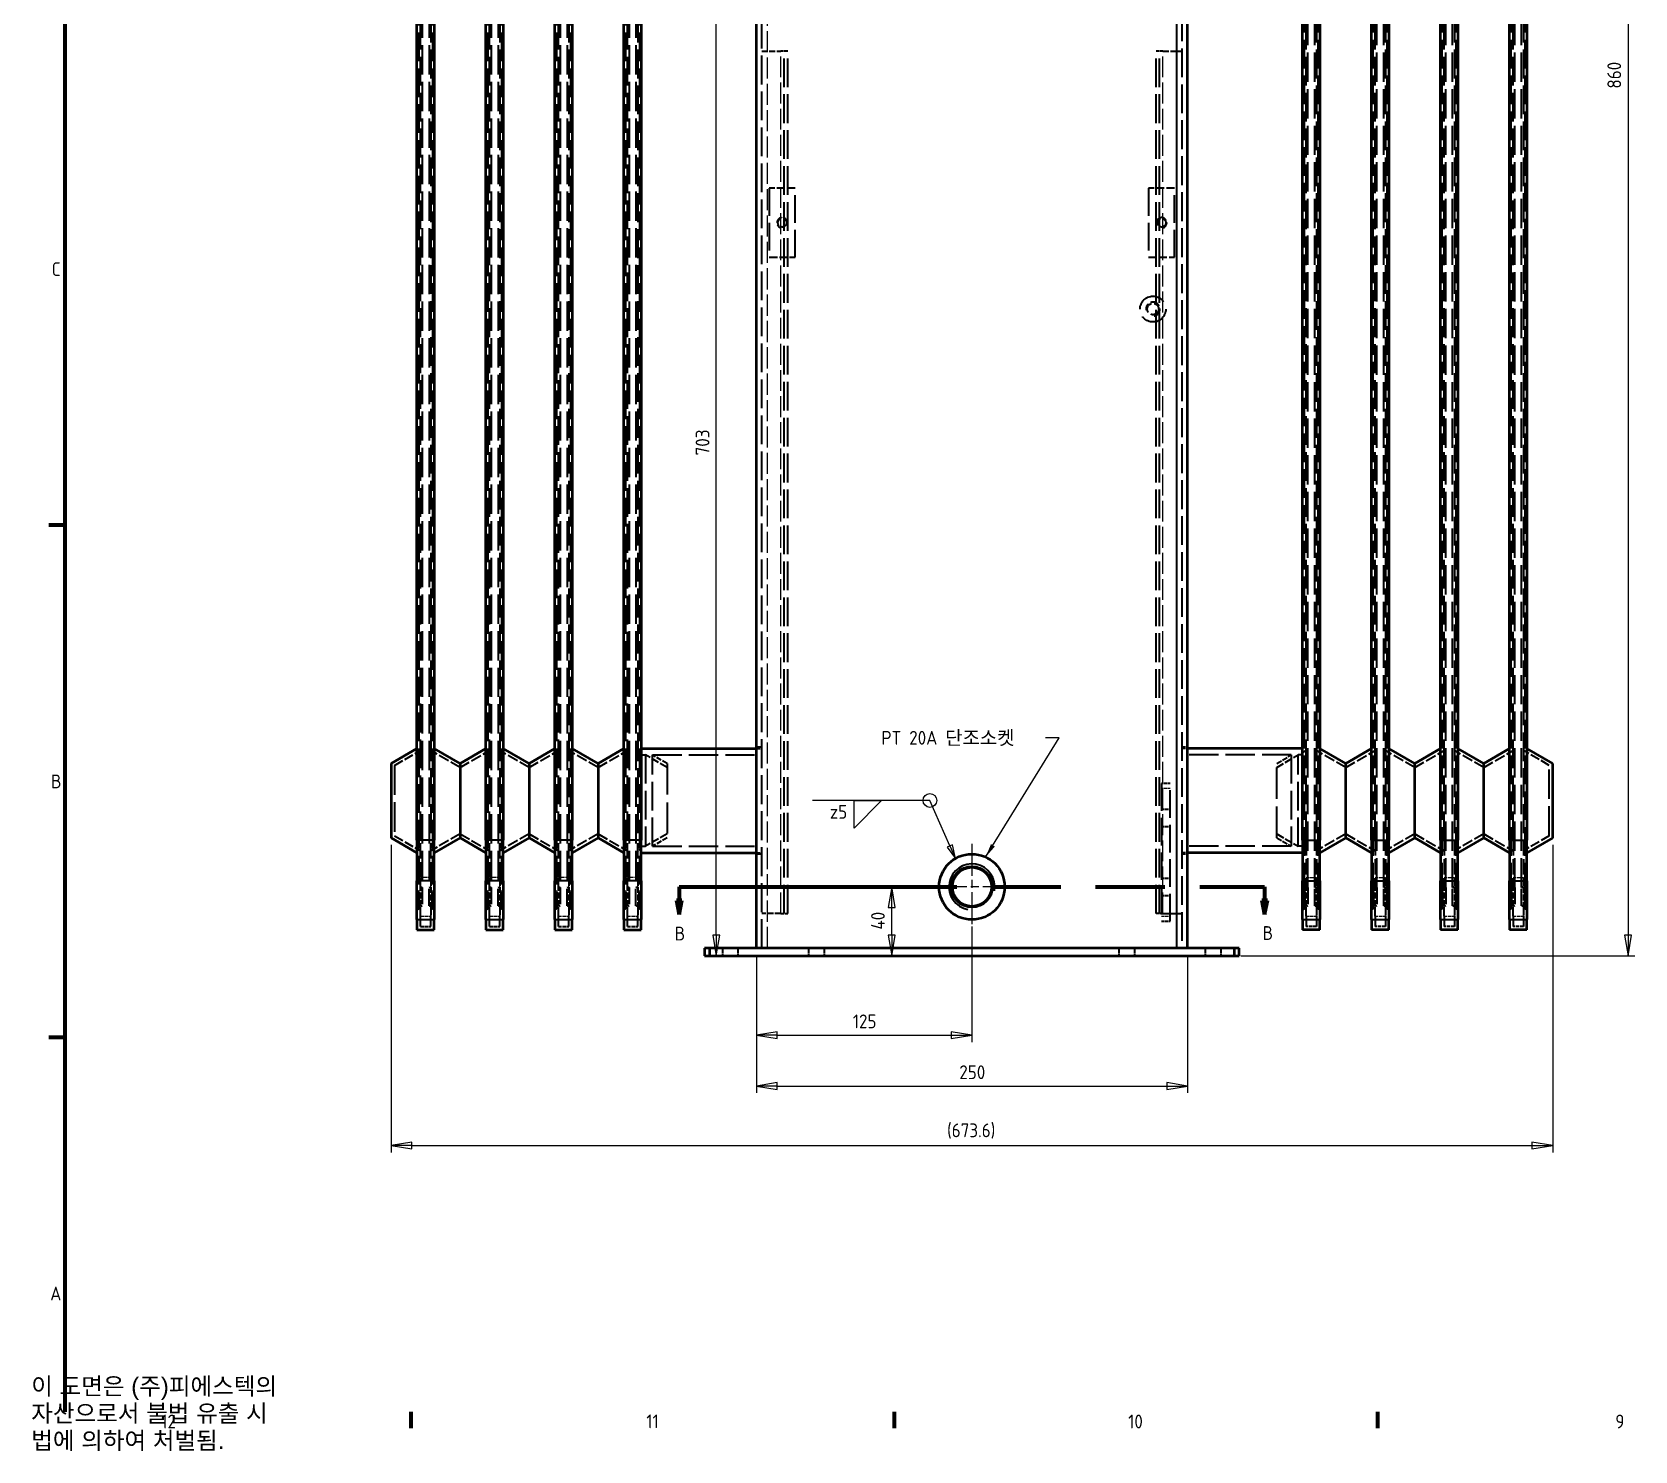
# Model space of a CAD drawing. Header units: millimetres. Extents: x 0 to 3364, y 0 to 2376.
# Drawn here: x 61 to 990, y 57 to 880 of the extents above; entities that cross this region are included whole.
import ezdxf

# ---------------------------------------------------------------- set-up
doc = ezdxf.new("R2010")
doc.units = ezdxf.units.MM
doc.header["$LTSCALE"] = 4
for name, pattern in [('CHAIN', [0.3543, 0.2362, -0.0295, 0.0591, -0.0295]), ('DASHED', [0.2067, 0.1654, -0.0413]), ('DOUBLE_DASH_CHAIN', [1.2403, 0.6614, -0.0827, 0.1654, -0.0827, 0.1654, -0.0827])]:
    doc.linetypes.add(name, pattern=pattern)
doc.layers.get('0').update_dxf_attribs({"lineweight": 25})
for name, color, linetype, lineweight in [('가려진 것(ISO)', 5, 'DASHED', 35), ('가려진 좁은 것(ISO)', 5, 'DASHED', 25), ('가시적인 것(ISO)', 7, 'Continuous', 50), ('가시적인 좁은 것(ISO)', 1, 'Continuous', 35), ('경계(ISO)', 7, 'Continuous', 70), ('기호(ISO)', 7, 'Continuous', 25), ('단면선(ISO)', 7, 'CHAIN', 70), ('중심 표식(ISO)', 1, 'Continuous', 25), ('치수(ISO)', 7, 'Continuous', 25)]:
    doc.layers.add(name, color=color, linetype=linetype, lineweight=lineweight)
doc.styles.add('ISO Proportional', font='arial.ttf')
doc.styles.add('ISO ProportionalPSTEK', font='isocp.shx')
doc.dimstyles.new('PSTEK', dxfattribs={"dimscale": 4, "dimtxt": 2, "dimasz": 3, "dimexe": 1, "dimexo": 1, "dimgap": 1, "dimtad": 1, "dimrnd": 1e-08, "dimdsep": 46, "dimtxsty": 'ISO ProportionalPSTEK', "dimblk": 'Filled-1', "dimcen": 0.09, "dimdle": 10, "dimclrd": 3, "dimclre": 3, "dimclrt": 1, "dimadec": 1, "dimazin": 2, "dimtfac": 1, "dimtmove": 0, "dimatfit": 3, "dimfxl": 0, "dimtolj": 1, "dimlwd": -1, "dimlwe": -1, "dimarcsym": 0})
doc.dimstyles.new('PSTEK$7', dxfattribs={"dimscale": 4, "dimtxt": 2, "dimasz": 2, "dimexe": 1, "dimexo": 1, "dimgap": 1, "dimtad": 1, "dimrnd": 1e-08, "dimdsep": 46, "dimtxsty": 'ISO ProportionalPSTEK', "dimblk": 'Filled-1', "dimcen": 0.09, "dimdle": 10, "dimclrd": 3, "dimclre": 3, "dimclrt": 1, "dimadec": 1, "dimazin": 2, "dimtfac": 1, "dimtmove": 0, "dimatfit": 3, "dimfxl": 0, "dimtolj": 1, "dimlwd": -1, "dimlwe": -1, "dimarcsym": 0})

# ---------------------------------------------------------------- blocks, each defined once
blk = doc.blocks.new('경계 Default Border')
at = {"layer": '경계(ISO)'}
for p, q in [((20, 148.5), (17.6, 148.5)), ((20, 74.25), (17.6, 74.25)), ((70.08, 20), (70.08, 17.6)), ((140.17, 20), (140.17, 17.6)), ((210.25, 20), (210.25, 17.6))]:
    blk.add_line(p, q, dxfattribs=at)
at = {"layer": '경계(ISO)', "flags": 128}
blk.add_lwpolyline([(20, 20), (20, 574)], dxfattribs=at)
at = {"layer": '경계(ISO)', "color": 1, "char_height": 2, "attachment_point": 7, "style": 'ISO ProportionalPSTEK'}
for s, insert in [('C', (18.03, 184.61)), ('B', (17.92, 110.36)), ('A', (17.81, 36.12)), ('12', (33.92, 17.58)), ('11', (104.23, 17.6)), ('10', (174.09, 17.58)), ('9', (244.72, 17.58))]:
    blk.add_mtext(s, dxfattribs=dict(at, insert=insert))
blk = doc.blocks.new('2dTransSection1')
at = {"layer": '단면선(ISO)', "linetype": 'DOUBLE_DASH_CHAIN', "ltscale": 15.211828}
blk.add_line((108.99, 96.08), (193.88, 96.08), dxfattribs=at)
at = {"layer": '단면선(ISO)', "linetype": 'Continuous'}
for p, q in [((108.99, 96.08), (118.41, 96.08)), ((108.99, 96.08), (108.99, 94.08)), ((184.46, 96.08), (193.88, 96.08)), ((193.88, 96.08), (193.88, 94.08)), ((108.59, 94.08), (108.99, 92.08)), ((109.39, 94.08), (108.59, 94.08)), ((108.99, 94.08), (108.99, 92.08)), ((108.99, 92.08), (109.39, 94.08)), ((193.48, 94.08), (193.88, 92.08)), ((194.28, 94.08), (193.48, 94.08)), ((193.88, 94.08), (193.88, 92.08)), ((193.88, 92.08), (194.28, 94.08))]:
    blk.add_line(p, q, dxfattribs=at)
at = {"layer": '단면선(ISO)', "linetype": 'Continuous', "flags": 128}
for points in [[(108.59, 94.08), (108.99, 92.08)], [(193.48, 94.08), (193.88, 92.08)]]:
    blk.add_lwpolyline(points, dxfattribs=at)
at = {"layer": '단면선(ISO)'}
for points in [[(108.59, 94.08), (108.99, 92.08), (109.39, 94.08), (108.59, 94.08)], [(193.48, 94.08), (193.88, 92.08), (194.28, 94.08), (193.48, 94.08)]]:
    blk.add_solid(points, dxfattribs=at)
at = {"layer": '단면선(ISO)', "char_height": 2, "attachment_point": 7, "style": 'ISO ProportionalPSTEK'}
for insert in [(108.34, 88.3), (193.57, 88.38)]:
    blk.add_mtext('B', dxfattribs=dict(at, insert=insert))
blk = doc.blocks.new('Filled-1')
at = {"color": 0}
for p, q in [((0, 0), (-1, 0.167)), ((-1, 0.167), (-1, -0.167)), ((-1, 0), (0, 0)), ((-1, -0.167), (0, 0))]:
    blk.add_line(p, q, dxfattribs=at)
at = {"color": 0, "flags": 128}
blk.add_lwpolyline([(-1, -0.167), (0, 0)], dxfattribs=at)
at = {"color": 0}
blk.add_solid([(-1, -0.167), (0, 0), (-1, 0.167), (-1, -0.167)], dxfattribs=at)
blk = doc.blocks.new('*D19')
at = {"layer": 'Defpoints', "color": 0}
for p in [(457.54, 1047.32), (558.25, 1047.32), (450.75, 344.32)]:
    blk.add_point(p, dxfattribs=at)
at = {"layer": '치수(ISO)', "color": 3}
for p, q in [((554.25, 1047.32), (453.54, 1047.32)), ((457.54, 356.32), (457.54, 1035.32))]:
    blk.add_line(p, q, dxfattribs=at)
at = {"layer": '치수(ISO)', "color": 3, "xscale": 12, "yscale": 12, "zscale": 12}
for p, rotation in [((457.54, 1047.32), 90), ((457.54, 344.32), 270)]:
    blk.add_blockref('Filled-1', p, dxfattribs=dict(at, rotation=rotation))
at = {"layer": '치수(ISO)', "color": 1, "insert": (445.54, 634.45), "char_height": 8, "attachment_point": 1, "rotation": 90, "style": 'ISO ProportionalPSTEK'}
blk.add_mtext('\\A1;703', dxfattribs=at)
blk = doc.blocks.new('*D47')
at = {"layer": 'Defpoints', "color": 0}
for p in [(480.75, 348.82), (730.75, 348.82), (730.75, 268.82)]:
    blk.add_point(p, dxfattribs=at)
at = {"layer": '치수(ISO)', "color": 3}
for p, q in [((480.75, 344.82), (480.75, 264.82)), ((730.75, 344.82), (730.75, 264.82)), ((492.75, 268.82), (718.75, 268.82))]:
    blk.add_line(p, q, dxfattribs=at)
at = {"layer": '치수(ISO)', "color": 3, "xscale": 12, "yscale": 12, "zscale": 12, "rotation": 180}
blk.add_blockref('Filled-1', (480.75, 268.82), dxfattribs=at)
at = {"layer": '치수(ISO)', "color": 3, "xscale": 12, "yscale": 12, "zscale": 12}
blk.add_blockref('Filled-1', (730.75, 268.82), dxfattribs=at)
at = {"layer": '치수(ISO)', "color": 1, "insert": (598.44, 280.82), "char_height": 8, "attachment_point": 1, "style": 'ISO ProportionalPSTEK'}
blk.add_mtext('\\A1;250', dxfattribs=at)
blk = doc.blocks.new('*D69')
at = {"layer": 'Defpoints', "color": 0}
for p in [(605.75, 365.32), (480.75, 348.82), (605.75, 298.32)]:
    blk.add_point(p, dxfattribs=at)
at = {"layer": '치수(ISO)', "color": 3}
for p, q in [((605.75, 361.32), (605.75, 294.32)), ((480.75, 344.82), (480.75, 294.32)), ((492.75, 298.32), (593.75, 298.32))]:
    blk.add_line(p, q, dxfattribs=at)
at = {"layer": '치수(ISO)', "color": 3, "xscale": 12, "yscale": 12, "zscale": 12, "rotation": 180}
blk.add_blockref('Filled-1', (480.75, 298.32), dxfattribs=at)
at = {"layer": '치수(ISO)', "color": 3, "xscale": 12, "yscale": 12, "zscale": 12}
blk.add_blockref('Filled-1', (605.75, 298.32), dxfattribs=at)
at = {"layer": '치수(ISO)', "color": 1, "insert": (536.68, 310.32), "char_height": 8, "attachment_point": 1, "style": 'ISO ProportionalPSTEK'}
blk.add_mtext('\\A1;125', dxfattribs=at)
blk = doc.blocks.new('*D70')
at = {"layer": 'Defpoints', "color": 0}
for p in [(559.27, 384.32), (586.75, 384.32), (559.27, 344.32)]:
    blk.add_point(p, dxfattribs=at)
at = {"layer": '치수(ISO)', "color": 3}
for p, q in [((582.75, 384.32), (555.27, 384.32)), ((559.27, 356.32), (559.27, 372.32))]:
    blk.add_line(p, q, dxfattribs=at)
at = {"layer": '치수(ISO)', "color": 3, "xscale": 12, "yscale": 12, "zscale": 12}
for p, rotation in [((559.27, 384.32), 90), ((559.27, 344.32), 270)]:
    blk.add_blockref('Filled-1', p, dxfattribs=dict(at, rotation=rotation))
at = {"layer": '치수(ISO)', "color": 1, "insert": (547.27, 359.51), "char_height": 8, "attachment_point": 1, "rotation": 90, "style": 'ISO ProportionalPSTEK'}
blk.add_mtext('\\A1;40', dxfattribs=at)
blk = doc.blocks.new('*D82')
at = {"layer": 'Defpoints', "color": 0}
for p in [(757.75, 1204.32), (757.75, 344.32), (986.26, 344.32)]:
    blk.add_point(p, dxfattribs=at)
at = {"layer": '치수(ISO)', "color": 3}
for p, q in [((761.75, 1204.32), (990.26, 1204.32)), ((986.26, 1192.32), (986.26, 356.32)), ((761.75, 344.32), (990.26, 344.32))]:
    blk.add_line(p, q, dxfattribs=at)
at = {"layer": '치수(ISO)', "color": 3, "xscale": 12, "yscale": 12, "zscale": 12}
for p, rotation in [((986.26, 1204.32), 90), ((986.26, 344.32), 270)]:
    blk.add_blockref('Filled-1', p, dxfattribs=dict(at, rotation=rotation))
at = {"layer": '치수(ISO)', "color": 1, "insert": (974.26, 847.11), "char_height": 8, "attachment_point": 1, "rotation": 90, "style": 'ISO ProportionalPSTEK'}
blk.add_mtext('\\A1;860', dxfattribs=at)
blk = doc.blocks.new('용접 기호 식별자6')
at = {"layer": '기호(ISO)', "color": 3}
for p, q in [((145.35, 108.6), (128.35, 108.6)), ((148.24, 102.01), (145.35, 108.6)), ((148.61, 102.17), (147.87, 101.85)), ((147.87, 101.85), (149.04, 100.18)), ((148.24, 102.01), (149.04, 100.18)), ((149.04, 100.18), (148.61, 102.17))]:
    blk.add_line(p, q, dxfattribs=at)
at = {"layer": '기호(ISO)'}
for p, q in [((134.35, 108.6), (138.35, 108.6)), ((138.35, 108.6), (134.35, 104.6)), ((134.35, 104.6), (134.35, 108.6))]:
    blk.add_line(p, q, dxfattribs=at)
at = {"layer": '기호(ISO)', "color": 3, "flags": 128}
blk.add_lwpolyline([(147.87, 101.85), (149.04, 100.18)], dxfattribs=at)
at = {"layer": '기호(ISO)'}
blk.add_circle((145.35, 108.6), 1, dxfattribs=at)
at = {"layer": '기호(ISO)', "color": 3}
blk.add_solid([(147.87, 101.85), (149.04, 100.18), (148.61, 102.17), (147.87, 101.85)], dxfattribs=at)
at = {"layer": '기호(ISO)', "color": 1, "insert": (130.84, 105.95), "char_height": 2, "attachment_point": 7, "style": 'ISO ProportionalPSTEK'}
blk.add_mtext('z5', dxfattribs=at)
blk = doc.blocks.new('*D90')
at = {"layer": 'Defpoints', "color": 0}
for p in [(268.95, 412.73), (942.55, 412.73), (942.55, 234.32)]:
    blk.add_point(p, dxfattribs=at)
at = {"layer": '치수(ISO)', "color": 3}
for p, q in [((268.95, 408.73), (268.95, 230.32)), ((942.55, 408.73), (942.55, 230.32)), ((280.95, 234.32), (930.55, 234.32))]:
    blk.add_line(p, q, dxfattribs=at)
at = {"layer": '치수(ISO)', "color": 3, "xscale": 12, "yscale": 12, "zscale": 12, "rotation": 180}
blk.add_blockref('Filled-1', (268.95, 234.32), dxfattribs=at)
at = {"layer": '치수(ISO)', "color": 3, "xscale": 12, "yscale": 12, "zscale": 12}
blk.add_blockref('Filled-1', (942.55, 234.32), dxfattribs=at)
at = {"layer": '치수(ISO)', "color": 1, "insert": (591.35, 247.12), "char_height": 8, "attachment_point": 1, "style": 'ISO ProportionalPSTEK'}
blk.add_mtext('\\A1;(673.6)', dxfattribs=at)

msp = doc.modelspace()

# ---------------------------------------------------------------- linework, layer by layer
at = {"layer": '가려진 것(ISO)', "ltscale": 25.236881}
for p, q in [((483.9459, 348.816), (483.9459, 1204.316)), ((727.5459, 1204.316), (727.5459, 348.816))]:
    msp.add_line(p, q, dxfattribs=at)
at = {"layer": '가려진 것(ISO)', "ltscale": 25.095615}
for p, q in [((284.9459, 1087.0499), (284.9459, 381.5821)), ((292.9459, 1087.0499), (292.9459, 381.5821)), ((324.9459, 1087.0499), (324.9459, 381.5821)), ((332.9459, 1087.0499), (332.9459, 381.5821)), ((364.9459, 1087.0499), (364.9459, 381.5821)), ((372.9459, 1087.0499), (372.9459, 381.5821)), ((404.9459, 1087.0499), (404.9459, 381.5821)), ((412.9459, 1087.0499), (412.9459, 381.5821)), ((798.5459, 381.5821), (798.5459, 1087.0499)), ((806.5459, 381.5821), (806.5459, 1087.0499)), ((838.5459, 381.5821), (838.5459, 1087.0499)), ((846.5459, 381.5821), (846.5459, 1087.0499)), ((878.5459, 381.5821), (878.5459, 1087.0499)), ((886.5459, 381.5821), (886.5459, 1087.0499)), ((918.5459, 381.5821), (918.5459, 1087.0499)), ((926.5459, 381.5821), (926.5459, 1087.0499))]:
    msp.add_line(p, q, dxfattribs=at)
at = {"layer": '가려진 것(ISO)', "ltscale": 25.680655}
for p, q in [((286.9459, 1084.6566), (286.9459, 383.9754)), ((290.9459, 1084.6566), (290.9459, 383.9754)), ((326.9459, 1084.6566), (326.9459, 383.9754)), ((330.9459, 1084.6566), (330.9459, 383.9754)), ((366.9459, 1084.6566), (366.9459, 383.9754)), ((370.9459, 1084.6566), (370.9459, 383.9754)), ((406.9459, 1084.6566), (406.9459, 383.9754)), ((410.9459, 1084.6566), (410.9459, 383.9754)), ((800.5459, 383.9754), (800.5459, 1084.6566)), ((804.5459, 383.9754), (804.5459, 1084.6566)), ((840.5459, 383.9754), (840.5459, 1084.6566)), ((844.5459, 383.9754), (844.5459, 1084.6566)), ((880.5459, 383.9754), (880.5459, 1084.6566)), ((884.5459, 383.9754), (884.5459, 1084.6566)), ((920.5459, 383.9754), (920.5459, 1084.6566)), ((924.5459, 383.9754), (924.5459, 1084.6566))]:
    msp.add_line(p, q, dxfattribs=at)
at = {"layer": '가려진 것(ISO)', "ltscale": 25.201393}
for p, q in [((285.9459, 411.35), (285.9459, 1057.2819)), ((291.9459, 1057.2819), (291.9459, 411.35)), ((325.9459, 411.35), (325.9459, 1057.2819)), ((331.9459, 1057.2819), (331.9459, 411.35)), ((365.9459, 411.35), (365.9459, 1057.2819)), ((371.9459, 1057.2819), (371.9459, 411.35)), ((405.9459, 411.35), (405.9459, 1057.2819)), ((411.9459, 1057.2819), (411.9459, 411.35)), ((799.5459, 411.35), (799.5459, 1057.2819)), ((805.5459, 1057.2819), (805.5459, 411.35)), ((839.5459, 411.35), (839.5459, 1057.2819)), ((845.5459, 1057.2819), (845.5459, 411.35)), ((879.5459, 411.35), (879.5459, 1057.2819)), ((885.5459, 1057.2819), (885.5459, 411.35)), ((919.5459, 411.35), (919.5459, 1057.2819)), ((925.5459, 1057.2819), (925.5459, 411.35))]:
    msp.add_line(p, q, dxfattribs=at)
at = {"layer": '가려진 것(ISO)', "ltscale": 5.237816}
for p, q in [((483.9459, 868.816), (494.9459, 868.816)), ((716.5459, 868.816), (727.5459, 868.816)), ((494.9459, 368.816), (483.9459, 368.816)), ((716.5459, 368.816), (727.5459, 368.816))]:
    msp.add_line(p, q, dxfattribs=at)
at = {"layer": '가려진 것(ISO)', "ltscale": 2.991791}
for p, q in [((498.9459, 868.816), (494.9459, 868.816)), ((716.5459, 868.816), (712.5459, 868.816)), ((494.9459, 368.816), (498.9459, 368.816)), ((716.5459, 368.816), (712.5459, 368.816))]:
    msp.add_line(p, q, dxfattribs=at)
at = {"layer": '가려진 것(ISO)', "ltscale": 25.197548}
for p, q in [((496.9459, 368.816), (496.9459, 868.816)), ((498.9459, 368.816), (498.9459, 868.816)), ((712.5459, 368.816), (712.5459, 868.816)), ((714.5459, 368.816), (714.5459, 868.816))]:
    msp.add_line(p, q, dxfattribs=at)
at = {"layer": '가려진 것(ISO)', "ltscale": 24.189648}
for p, q in [((488.2459, 789.316), (488.2459, 749.316)), ((503.2459, 749.316), (503.2459, 789.316)), ((708.2459, 789.316), (708.2459, 749.316)), ((723.2459, 749.316), (723.2459, 789.316)), ((715.7459, 444.316), (715.7459, 364.316)), ((720.7459, 364.316), (720.7459, 444.316))]:
    msp.add_line(p, q, dxfattribs=at)
at = {"layer": '가려진 것(ISO)', "ltscale": 7.142512}
for p, q in [((503.2459, 789.316), (488.2459, 789.316)), ((723.2459, 789.316), (708.2459, 789.316)), ((488.2459, 749.316), (503.2459, 749.316)), ((708.2459, 749.316), (723.2459, 749.316))]:
    msp.add_line(p, q, dxfattribs=at)
at = {"layer": '가려진 것(ISO)', "ltscale": 1.523657}
for p, q in [((483.9459, 465.316), (480.7459, 465.316)), ((730.7459, 465.316), (727.5459, 465.316)), ((480.7459, 464.566), (483.9459, 464.566)), ((730.7459, 464.566), (727.5459, 464.566)), ((480.7459, 404.066), (483.9459, 404.066)), ((483.9459, 403.316), (480.7459, 403.316)), ((730.7459, 404.066), (727.5459, 404.066)), ((730.7459, 403.316), (727.5459, 403.316))]:
    msp.add_line(p, q, dxfattribs=at)
at = {"layer": '가려진 것(ISO)', "ltscale": 8.247478}
for p, q in [((270.9459, 454.751), (285.9459, 463.4113)), ((940.5459, 454.751), (925.5459, 463.4113)), ((270.9459, 413.8809), (285.9459, 405.2207)), ((940.5459, 413.8809), (925.5459, 405.2207))]:
    msp.add_line(p, q, dxfattribs=at)
at = {"layer": '가려진 것(ISO)', "ltscale": 9.347156}
for p, q in [((308.9459, 453.5963), (291.9459, 463.4113)), ((308.9459, 453.5963), (325.9459, 463.4113)), ((348.9459, 453.5963), (331.9459, 463.4113)), ((348.9459, 453.5963), (365.9459, 463.4113)), ((388.9459, 453.5963), (371.9459, 463.4113)), ((388.9459, 453.5963), (405.9459, 463.4113)), ((822.5459, 453.5963), (805.5459, 463.4113)), ((822.5459, 453.5963), (839.5459, 463.4113)), ((862.5459, 453.5963), (845.5459, 463.4113)), ((862.5459, 453.5963), (879.5459, 463.4113)), ((902.5459, 453.5963), (885.5459, 463.4113)), ((902.5459, 453.5963), (919.5459, 463.4113)), ((308.9459, 415.0356), (291.9459, 405.2207)), ((308.9459, 415.0356), (325.9459, 405.2207)), ((348.9459, 415.0356), (331.9459, 405.2207)), ((348.9459, 415.0356), (365.9459, 405.2207)), ((388.9459, 415.0356), (371.9459, 405.2207)), ((388.9459, 415.0356), (405.9459, 405.2207)), ((822.5459, 415.0356), (805.5459, 405.2207)), ((822.5459, 415.0356), (839.5459, 405.2207)), ((862.5459, 415.0356), (845.5459, 405.2207)), ((862.5459, 415.0356), (879.5459, 405.2207)), ((902.5459, 415.0356), (885.5459, 405.2207)), ((902.5459, 415.0356), (919.5459, 405.2207))]:
    msp.add_line(p, q, dxfattribs=at)
at = {"layer": '가려진 것(ISO)', "ltscale": 1.099577}
for p, q in [((413.9459, 462.2566), (411.9459, 463.4113)), ((797.5459, 462.2566), (799.5459, 463.4113)), ((413.9459, 406.3754), (411.9459, 405.2207)), ((797.5459, 406.3754), (799.5459, 405.2207))]:
    msp.add_line(p, q, dxfattribs=at)
at = {"layer": '가려진 것(ISO)', "ltscale": 1.229283}
for p, q in [((413.9459, 460.766), (416.5277, 460.766)), ((797.5459, 460.766), (794.9641, 460.766)), ((413.9459, 407.866), (416.5277, 407.866)), ((797.5459, 407.866), (794.9641, 407.866))]:
    msp.add_line(p, q, dxfattribs=at)
at = {"layer": '가려진 것(ISO)', "ltscale": 25.125523}
for p, q in [((416.5277, 460.766), (416.5277, 407.866)), ((420.5277, 407.866), (420.5277, 460.766)), ((790.9641, 460.766), (790.9641, 407.866)), ((794.9641, 407.866), (794.9641, 460.766))]:
    msp.add_line(p, q, dxfattribs=at)
at = {"layer": '가려진 것(ISO)', "ltscale": 6.827909}
for p, q in [((428.9459, 453.5963), (416.5277, 460.766)), ((782.5459, 453.5963), (794.9641, 460.766)), ((428.9459, 415.0356), (416.5277, 407.866)), ((782.5459, 415.0356), (794.9641, 407.866))]:
    msp.add_line(p, q, dxfattribs=at)
at = {"layer": '가려진 것(ISO)', "ltscale": 25.567734}
for p, q in [((420.5277, 460.766), (483.9459, 460.766)), ((790.9641, 460.766), (727.5459, 460.766)), ((420.5277, 407.866), (483.9459, 407.866)), ((790.9641, 407.866), (727.5459, 407.866))]:
    msp.add_line(p, q, dxfattribs=at)
at = {"layer": '가려진 것(ISO)', "ltscale": 4.628555}
for p, q in [((428.9459, 455.9057), (420.5277, 460.766)), ((782.5459, 455.9057), (790.9641, 460.766)), ((428.9459, 412.7262), (420.5277, 407.866)), ((782.5459, 412.7262), (790.9641, 407.866))]:
    msp.add_line(p, q, dxfattribs=at)
at = {"layer": '가려진 것(ISO)', "ltscale": 27.344858}
for p, q in [((428.9459, 455.9057), (428.9459, 412.7262)), ((782.5459, 412.7262), (782.5459, 455.9057))]:
    msp.add_line(p, q, dxfattribs=at)
at = {"layer": '가려진 것(ISO)', "ltscale": 25.882353}
for p, q in [((270.9459, 454.751), (270.9459, 413.8809)), ((940.5459, 413.8809), (940.5459, 454.751))]:
    msp.add_line(p, q, dxfattribs=at)
at = {"layer": '가려진 것(ISO)', "ltscale": 2.380771}
for p, q in [((720.7459, 444.316), (715.7459, 444.316)), ((715.7459, 429.316), (720.7459, 429.316)), ((715.7459, 419.316), (720.7459, 419.316)), ((715.7459, 389.316), (720.7459, 389.316)), ((715.7459, 379.316), (720.7459, 379.316)), ((715.7459, 364.316), (720.7459, 364.316))]:
    msp.add_line(p, q, dxfattribs=at)
at = {"layer": '가려진 것(ISO)', "ltscale": 13.380299}
for p, q in [((285.9459, 389.7371), (285.9459, 411.35)), ((291.9459, 389.7371), (291.9459, 411.35)), ((325.9459, 389.7371), (325.9459, 411.35)), ((331.9459, 389.7371), (331.9459, 411.35)), ((365.9459, 389.7371), (365.9459, 411.35)), ((371.9459, 389.7371), (371.9459, 411.35)), ((405.9459, 389.7371), (405.9459, 411.35)), ((411.9459, 389.7371), (411.9459, 411.35)), ((799.5459, 411.35), (799.5459, 389.7371)), ((805.5459, 411.35), (805.5459, 389.7371)), ((839.5459, 411.35), (839.5459, 389.7371)), ((845.5459, 411.35), (845.5459, 389.7371)), ((879.5459, 411.35), (879.5459, 389.7371)), ((885.5459, 411.35), (885.5459, 389.7371)), ((919.5459, 411.35), (919.5459, 389.7371)), ((925.5459, 411.35), (925.5459, 389.7371))]:
    msp.add_line(p, q, dxfattribs=at)
at = {"layer": '가려진 것(ISO)', "ltscale": 7.417737}
for p, q in [((285.9459, 384.4091), (285.9459, 389.7371)), ((291.9459, 389.7371), (291.9459, 384.4091)), ((325.9459, 384.4091), (325.9459, 389.7371)), ((331.9459, 389.7371), (331.9459, 384.4091)), ((365.9459, 384.4091), (365.9459, 389.7371)), ((371.9459, 389.7371), (371.9459, 384.4091)), ((405.9459, 384.4091), (405.9459, 389.7371)), ((411.9459, 389.7371), (411.9459, 384.4091)), ((799.5459, 384.4091), (799.5459, 389.7371)), ((805.5459, 389.7371), (805.5459, 384.4091)), ((839.5459, 384.4091), (839.5459, 389.7371)), ((845.5459, 389.7371), (845.5459, 384.4091)), ((879.5459, 384.4091), (879.5459, 389.7371)), ((885.5459, 389.7371), (885.5459, 384.4091)), ((919.5459, 384.4091), (919.5459, 389.7371)), ((925.5459, 389.7371), (925.5459, 384.4091))]:
    msp.add_line(p, q, dxfattribs=at)
at = {"layer": '가려진 것(ISO)', "ltscale": 0.768951}
for p, q in [((285.9459, 384.4091), (286.9459, 383.9754)), ((290.9459, 383.9754), (291.9459, 384.4091)), ((325.9459, 384.4091), (326.9459, 383.9754)), ((330.9459, 383.9754), (331.9459, 384.4091)), ((365.9459, 384.4091), (366.9459, 383.9754)), ((370.9459, 383.9754), (371.9459, 384.4091)), ((405.9459, 384.4091), (406.9459, 383.9754)), ((410.9459, 383.9754), (411.9459, 384.4091)), ((799.5459, 384.4091), (800.5459, 383.9754)), ((804.5459, 383.9754), (805.5459, 384.4091)), ((839.5459, 384.4091), (840.5459, 383.9754)), ((844.5459, 383.9754), (845.5459, 384.4091)), ((879.5459, 384.4091), (880.5459, 383.9754)), ((884.5459, 383.9754), (885.5459, 384.4091)), ((919.5459, 384.4091), (920.5459, 383.9754)), ((924.5459, 383.9754), (925.5459, 384.4091)), ((286.9459, 373.3939), (285.9459, 372.9601)), ((291.9459, 372.9601), (290.9459, 373.3939)), ((326.9459, 373.3939), (325.9459, 372.9601)), ((331.9459, 372.9601), (330.9459, 373.3939)), ((366.9459, 373.3939), (365.9459, 372.9601)), ((371.9459, 372.9601), (370.9459, 373.3939)), ((406.9459, 373.3939), (405.9459, 372.9601)), ((411.9459, 372.9601), (410.9459, 373.3939)), ((800.5459, 373.3939), (799.5459, 372.9601)), ((805.5459, 372.9601), (804.5459, 373.3939)), ((840.5459, 373.3939), (839.5459, 372.9601)), ((845.5459, 372.9601), (844.5459, 373.3939)), ((880.5459, 373.3939), (879.5459, 372.9601)), ((885.5459, 372.9601), (884.5459, 373.3939)), ((920.5459, 373.3939), (919.5459, 372.9601)), ((925.5459, 372.9601), (924.5459, 373.3939))]:
    msp.add_line(p, q, dxfattribs=at)
at = {"layer": '가려진 것(ISO)', "ltscale": 5.45162}
for p, q in [((285.9459, 372.9601), (285.9459, 384.4091)), ((291.9459, 384.4091), (291.9459, 372.9601)), ((325.9459, 372.9601), (325.9459, 384.4091)), ((331.9459, 384.4091), (331.9459, 372.9601)), ((365.9459, 372.9601), (365.9459, 384.4091)), ((371.9459, 384.4091), (371.9459, 372.9601)), ((405.9459, 372.9601), (405.9459, 384.4091)), ((411.9459, 384.4091), (411.9459, 372.9601)), ((799.5459, 372.9601), (799.5459, 384.4091)), ((805.5459, 384.4091), (805.5459, 372.9601)), ((839.5459, 372.9601), (839.5459, 384.4091)), ((845.5459, 384.4091), (845.5459, 372.9601)), ((879.5459, 372.9601), (879.5459, 384.4091)), ((885.5459, 384.4091), (885.5459, 372.9601)), ((919.5459, 372.9601), (919.5459, 384.4091)), ((925.5459, 384.4091), (925.5459, 372.9601))]:
    msp.add_line(p, q, dxfattribs=at)
at = {"layer": '가려진 것(ISO)', "ltscale": 14.731858}
for p, q in [((286.9459, 383.9754), (286.9459, 373.3939)), ((290.9459, 373.3939), (290.9459, 383.9754)), ((326.9459, 383.9754), (326.9459, 373.3939)), ((330.9459, 373.3939), (330.9459, 383.9754)), ((366.9459, 383.9754), (366.9459, 373.3939)), ((370.9459, 373.3939), (370.9459, 383.9754)), ((406.9459, 383.9754), (406.9459, 373.3939)), ((410.9459, 373.3939), (410.9459, 383.9754)), ((800.5459, 383.9754), (800.5459, 373.3939)), ((804.5459, 373.3939), (804.5459, 383.9754)), ((840.5459, 383.9754), (840.5459, 373.3939)), ((844.5459, 373.3939), (844.5459, 383.9754)), ((880.5459, 383.9754), (880.5459, 373.3939)), ((884.5459, 373.3939), (884.5459, 383.9754)), ((920.5459, 383.9754), (920.5459, 373.3939)), ((924.5459, 373.3939), (924.5459, 383.9754))]:
    msp.add_line(p, q, dxfattribs=at)
at = {"layer": '가려진 것(ISO)', "ltscale": 7.98303}
for p, q in [((285.9459, 367.2261), (285.9459, 372.9601)), ((291.9459, 372.9601), (291.9459, 367.2261)), ((325.9459, 367.2261), (325.9459, 372.9601)), ((331.9459, 372.9601), (331.9459, 367.2261)), ((365.9459, 367.2261), (365.9459, 372.9601)), ((371.9459, 372.9601), (371.9459, 367.2261)), ((405.9459, 367.2261), (405.9459, 372.9601)), ((411.9459, 372.9601), (411.9459, 367.2261)), ((799.5459, 367.2261), (799.5459, 372.9601)), ((805.5459, 372.9601), (805.5459, 367.2261)), ((839.5459, 367.2261), (839.5459, 372.9601)), ((845.5459, 372.9601), (845.5459, 367.2261)), ((879.5459, 367.2261), (879.5459, 372.9601)), ((885.5459, 372.9601), (885.5459, 367.2261)), ((919.5459, 367.2261), (919.5459, 372.9601)), ((925.5459, 372.9601), (925.5459, 367.2261))]:
    msp.add_line(p, q, dxfattribs=at)
at = {"layer": '가려진 것(ISO)', "ltscale": 20.68726}
for p, q in [((285.9459, 361.316), (285.9459, 367.2261)), ((291.9459, 361.316), (291.9459, 367.2261)), ((325.9459, 361.316), (325.9459, 367.2261)), ((331.9459, 361.316), (331.9459, 367.2261)), ((365.9459, 361.316), (365.9459, 367.2261)), ((371.9459, 361.316), (371.9459, 367.2261)), ((405.9459, 361.316), (405.9459, 367.2261)), ((411.9459, 361.316), (411.9459, 367.2261)), ((799.5459, 367.2261), (799.5459, 361.316)), ((805.5459, 367.2261), (805.5459, 361.316)), ((839.5459, 367.2261), (839.5459, 361.316)), ((845.5459, 367.2261), (845.5459, 361.316)), ((879.5459, 367.2261), (879.5459, 361.316)), ((885.5459, 367.2261), (885.5459, 361.316)), ((919.5459, 367.2261), (919.5459, 361.316)), ((925.5459, 367.2261), (925.5459, 361.316))]:
    msp.add_line(p, q, dxfattribs=at)
at = {"layer": '가려진 것(ISO)', "ltscale": 2.856945}
for p, q in [((285.9459, 361.316), (291.9459, 361.316)), ((325.9459, 361.316), (331.9459, 361.316)), ((365.9459, 361.316), (371.9459, 361.316)), ((405.9459, 361.316), (411.9459, 361.316)), ((805.5459, 361.316), (799.5459, 361.316)), ((845.5459, 361.316), (839.5459, 361.316)), ((885.5459, 361.316), (879.5459, 361.316)), ((925.5459, 361.316), (919.5459, 361.316))]:
    msp.add_line(p, q, dxfattribs=at)
at = {"layer": '가려진 것(ISO)', "ltscale": 2.142684}
for p, q in [((461.2459, 344.316), (461.2459, 348.816)), ((470.2459, 344.316), (470.2459, 348.816)), ((511.2459, 344.316), (511.2459, 348.816)), ((520.2459, 344.316), (520.2459, 348.816)), ((691.2459, 344.316), (691.2459, 348.816)), ((700.2459, 344.316), (700.2459, 348.816)), ((741.2459, 344.316), (741.2459, 348.816)), ((750.2459, 344.316), (750.2459, 348.816))]:
    msp.add_line(p, q, dxfattribs=at)
at = {"layer": '가려진 것(ISO)', "ltscale": 7.355463}
for centre in [(495.7459, 769.316), (715.7459, 769.316)]:
    msp.add_circle(centre, 2.4585, dxfattribs=at)
at = {"layer": '가려진 것(ISO)', "ltscale": 28.497757}
msp.add_circle((710.7459, 719.316), 7.5, dxfattribs=at)
at = {"layer": '가려진 것(ISO)', "ltscale": 9.943448}
msp.add_circle((710.7459, 719.316), 3.3235, dxfattribs=at)
at = {"layer": '가려진 것(ISO)', "ltscale": 6.731654}
for centre, start, end in [((495.7459, 769.316), 350, 260), ((715.7459, 769.316), 280, 190)]:
    msp.add_arc(centre, 3, start, end, dxfattribs=at)
at = {"layer": '가려진 것(ISO)', "ltscale": 8.975572}
msp.add_arc((710.7459, 719.316), 4, 280, 190, dxfattribs=at)
at = {"layer": '가려진 좁은 것(ISO)', "ltscale": 18.477003}
msp.add_line((487.1459, 348.816), (487.1459, 1204.316), dxfattribs=at)
at = {"layer": '가려진 좁은 것(ISO)', "ltscale": 18.325491}
for p, q in [((494.9459, 368.816), (494.9459, 868.816)), ((716.5459, 368.816), (716.5459, 868.816))]:
    msp.add_line(p, q, dxfattribs=at)
at = {"layer": '가려진 좁은 것(ISO)', "ltscale": 2.380771}
for p, q in [((720.7459, 441.316), (715.7459, 441.316)), ((715.7459, 367.316), (720.7459, 367.316))]:
    msp.add_line(p, q, dxfattribs=at)
at = {"layer": '가려진 좁은 것(ISO)', "ltscale": 2.856945}
for p, q in [((291.9459, 389.7371), (285.9459, 389.7371)), ((331.9459, 389.7371), (325.9459, 389.7371)), ((371.9459, 389.7371), (365.9459, 389.7371)), ((411.9459, 389.7371), (405.9459, 389.7371)), ((799.5459, 389.7371), (805.5459, 389.7371)), ((839.5459, 389.7371), (845.5459, 389.7371)), ((879.5459, 389.7371), (885.5459, 389.7371)), ((919.5459, 389.7371), (925.5459, 389.7371)), ((285.9459, 367.2261), (291.9459, 367.2261)), ((325.9459, 367.2261), (331.9459, 367.2261)), ((365.9459, 367.2261), (371.9459, 367.2261)), ((405.9459, 367.2261), (411.9459, 367.2261)), ((799.5459, 367.2261), (805.5459, 367.2261)), ((839.5459, 367.2261), (845.5459, 367.2261)), ((879.5459, 367.2261), (885.5459, 367.2261)), ((919.5459, 367.2261), (925.5459, 367.2261))]:
    msp.add_line(p, q, dxfattribs=at)
at = {"layer": '가시적인 것(ISO)'}
for p, q in [((480.7459, 348.816), (480.7459, 1198.316)), ((730.7459, 348.816), (730.7459, 1198.316)), ((283.9459, 411.35), (283.9459, 1057.2819)), ((293.9459, 1057.2819), (293.9459, 411.35)), ((323.9459, 411.35), (323.9459, 1057.2819)), ((333.9459, 1057.2819), (333.9459, 411.35)), ((363.9459, 411.35), (363.9459, 1057.2819)), ((373.9459, 1057.2819), (373.9459, 411.35)), ((403.9459, 411.35), (403.9459, 1057.2819)), ((413.9459, 1057.2819), (413.9459, 411.35)), ((797.5459, 411.35), (797.5459, 1057.2819)), ((807.5459, 1057.2819), (807.5459, 411.35)), ((837.5459, 411.35), (837.5459, 1057.2819)), ((847.5459, 1057.2819), (847.5459, 411.35)), ((877.5459, 411.35), (877.5459, 1057.2819)), ((887.5459, 1057.2819), (887.5459, 411.35)), ((917.5459, 411.35), (917.5459, 1057.2819)), ((927.5459, 1057.2819), (927.5459, 411.35)), ((268.9459, 455.9057), (283.9459, 464.566)), ((268.9459, 455.9057), (268.9459, 412.7262)), ((308.9459, 455.9057), (293.9459, 464.566)), ((308.9459, 455.9057), (323.9459, 464.566)), ((308.9459, 455.9057), (308.9459, 412.7262)), ((348.9459, 455.9057), (333.9459, 464.566)), ((348.9459, 455.9057), (363.9459, 464.566)), ((348.9459, 455.9057), (348.9459, 412.7262)), ((388.9459, 455.9057), (373.9459, 464.566)), ((388.9459, 455.9057), (403.9459, 464.566)), ((388.9459, 455.9057), (388.9459, 412.7262)), ((413.9459, 464.566), (480.7459, 464.566)), ((797.5459, 464.566), (730.7459, 464.566)), ((822.5459, 455.9057), (807.5459, 464.566)), ((822.5459, 455.9057), (837.5459, 464.566)), ((822.5459, 412.7262), (822.5459, 455.9057)), ((862.5459, 455.9057), (847.5459, 464.566)), ((862.5459, 455.9057), (877.5459, 464.566)), ((862.5459, 412.7262), (862.5459, 455.9057)), ((902.5459, 455.9057), (887.5459, 464.566)), ((902.5459, 455.9057), (917.5459, 464.566)), ((902.5459, 412.7262), (902.5459, 455.9057)), ((942.5459, 455.9057), (927.5459, 464.566)), ((942.5459, 412.7262), (942.5459, 455.9057)), ((268.9459, 412.7262), (283.9459, 404.066)), ((283.9459, 411.35), (283.9459, 387.8577)), ((308.9459, 412.7262), (293.9459, 404.066)), ((293.9459, 387.8577), (293.9459, 411.35)), ((308.9459, 412.7262), (323.9459, 404.066)), ((323.9459, 411.35), (323.9459, 387.8577)), ((348.9459, 412.7262), (333.9459, 404.066)), ((333.9459, 387.8577), (333.9459, 411.35)), ((348.9459, 412.7262), (363.9459, 404.066)), ((363.9459, 411.35), (363.9459, 387.8577)), ((388.9459, 412.7262), (373.9459, 404.066)), ((373.9459, 387.8577), (373.9459, 411.35)), ((388.9459, 412.7262), (403.9459, 404.066)), ((403.9459, 411.35), (403.9459, 387.8577)), ((413.9459, 387.8577), (413.9459, 411.35)), ((797.5459, 411.35), (797.5459, 387.8577)), ((822.5459, 412.7262), (807.5459, 404.066)), ((807.5459, 387.8577), (807.5459, 411.35)), ((822.5459, 412.7262), (837.5459, 404.066)), ((837.5459, 411.35), (837.5459, 387.8577)), ((862.5459, 412.7262), (847.5459, 404.066)), ((847.5459, 387.8577), (847.5459, 411.35)), ((862.5459, 412.7262), (877.5459, 404.066)), ((877.5459, 411.35), (877.5459, 387.8577)), ((902.5459, 412.7262), (887.5459, 404.066)), ((887.5459, 387.8577), (887.5459, 411.35)), ((902.5459, 412.7262), (917.5459, 404.066)), ((917.5459, 411.35), (917.5459, 387.8577)), ((942.5459, 412.7262), (927.5459, 404.066)), ((927.5459, 387.8577), (927.5459, 411.35)), ((413.9459, 404.066), (480.7459, 404.066)), ((797.5459, 404.066), (730.7459, 404.066)), ((283.9459, 382.0158), (283.9459, 387.8577)), ((283.9459, 382.0158), (284.9459, 381.5821)), ((283.9459, 371.0967), (283.9459, 382.0158)), ((284.9459, 381.5821), (284.9459, 371.5305)), ((292.9459, 381.5821), (293.9459, 382.0158)), ((292.9459, 371.5305), (292.9459, 381.5821)), ((293.9459, 387.8577), (293.9459, 382.0158)), ((293.9459, 382.0158), (293.9459, 371.0967)), ((323.9459, 382.0158), (323.9459, 387.8577)), ((323.9459, 382.0158), (324.9459, 381.5821)), ((323.9459, 371.0967), (323.9459, 382.0158)), ((324.9459, 381.5821), (324.9459, 371.5305)), ((332.9459, 381.5821), (333.9459, 382.0158)), ((332.9459, 371.5305), (332.9459, 381.5821)), ((333.9459, 387.8577), (333.9459, 382.0158)), ((333.9459, 382.0158), (333.9459, 371.0967)), ((363.9459, 382.0158), (363.9459, 387.8577)), ((363.9459, 382.0158), (364.9459, 381.5821)), ((363.9459, 371.0967), (363.9459, 382.0158)), ((364.9459, 381.5821), (364.9459, 371.5305)), ((372.9459, 381.5821), (373.9459, 382.0158)), ((372.9459, 371.5305), (372.9459, 381.5821)), ((373.9459, 387.8577), (373.9459, 382.0158)), ((373.9459, 382.0158), (373.9459, 371.0967)), ((403.9459, 382.0158), (403.9459, 387.8577)), ((403.9459, 382.0158), (404.9459, 381.5821)), ((403.9459, 371.0967), (403.9459, 382.0158)), ((404.9459, 381.5821), (404.9459, 371.5305)), ((412.9459, 381.5821), (413.9459, 382.0158)), ((412.9459, 371.5305), (412.9459, 381.5821)), ((413.9459, 387.8577), (413.9459, 382.0158)), ((413.9459, 382.0158), (413.9459, 371.0967)), ((797.5459, 382.0158), (797.5459, 387.8577)), ((797.5459, 382.0158), (798.5459, 381.5821)), ((797.5459, 371.0967), (797.5459, 382.0158)), ((798.5459, 381.5821), (798.5459, 371.5305)), ((806.5459, 381.5821), (807.5459, 382.0158)), ((806.5459, 371.5305), (806.5459, 381.5821)), ((807.5459, 387.8577), (807.5459, 382.0158)), ((807.5459, 382.0158), (807.5459, 371.0967)), ((837.5459, 382.0158), (837.5459, 387.8577)), ((837.5459, 382.0158), (838.5459, 381.5821)), ((837.5459, 371.0967), (837.5459, 382.0158)), ((838.5459, 381.5821), (838.5459, 371.5305)), ((846.5459, 381.5821), (847.5459, 382.0158)), ((846.5459, 371.5305), (846.5459, 381.5821)), ((847.5459, 387.8577), (847.5459, 382.0158)), ((847.5459, 382.0158), (847.5459, 371.0967)), ((877.5459, 382.0158), (877.5459, 387.8577)), ((877.5459, 382.0158), (878.5459, 381.5821)), ((877.5459, 371.0967), (877.5459, 382.0158)), ((878.5459, 381.5821), (878.5459, 371.5305)), ((886.5459, 381.5821), (887.5459, 382.0158)), ((886.5459, 371.5305), (886.5459, 381.5821)), ((887.5459, 387.8577), (887.5459, 382.0158)), ((887.5459, 382.0158), (887.5459, 371.0967)), ((917.5459, 382.0158), (917.5459, 387.8577)), ((917.5459, 382.0158), (918.5459, 381.5821)), ((917.5459, 371.0967), (917.5459, 382.0158)), ((918.5459, 381.5821), (918.5459, 371.5305)), ((926.5459, 381.5821), (927.5459, 382.0158)), ((926.5459, 371.5305), (926.5459, 381.5821)), ((927.5459, 387.8577), (927.5459, 382.0158)), ((927.5459, 382.0158), (927.5459, 371.0967)), ((284.9459, 371.5305), (283.9459, 371.0967)), ((283.9459, 365.3467), (283.9459, 371.0967)), ((283.9459, 365.3467), (283.9459, 359.316)), ((293.9459, 371.0967), (292.9459, 371.5305)), ((293.9459, 371.0967), (293.9459, 365.3467)), ((293.9459, 359.316), (293.9459, 365.3467)), ((324.9459, 371.5305), (323.9459, 371.0967)), ((323.9459, 365.3467), (323.9459, 371.0967)), ((323.9459, 365.3467), (323.9459, 359.316)), ((333.9459, 371.0967), (332.9459, 371.5305)), ((333.9459, 371.0967), (333.9459, 365.3467)), ((333.9459, 359.316), (333.9459, 365.3467)), ((364.9459, 371.5305), (363.9459, 371.0967)), ((363.9459, 365.3467), (363.9459, 371.0967)), ((363.9459, 365.3467), (363.9459, 359.316)), ((373.9459, 371.0967), (372.9459, 371.5305)), ((373.9459, 371.0967), (373.9459, 365.3467)), ((373.9459, 359.316), (373.9459, 365.3467)), ((404.9459, 371.5305), (403.9459, 371.0967)), ((403.9459, 365.3467), (403.9459, 371.0967)), ((403.9459, 365.3467), (403.9459, 359.316)), ((413.9459, 371.0967), (412.9459, 371.5305)), ((413.9459, 371.0967), (413.9459, 365.3467)), ((413.9459, 359.316), (413.9459, 365.3467)), ((798.5459, 371.5305), (797.5459, 371.0967)), ((797.5459, 365.3467), (797.5459, 371.0967)), ((797.5459, 365.3467), (797.5459, 359.316)), ((807.5459, 371.0967), (806.5459, 371.5305)), ((807.5459, 371.0967), (807.5459, 365.3467)), ((807.5459, 359.316), (807.5459, 365.3467)), ((838.5459, 371.5305), (837.5459, 371.0967)), ((837.5459, 365.3467), (837.5459, 371.0967)), ((837.5459, 365.3467), (837.5459, 359.316)), ((847.5459, 371.0967), (846.5459, 371.5305)), ((847.5459, 371.0967), (847.5459, 365.3467)), ((847.5459, 359.316), (847.5459, 365.3467)), ((878.5459, 371.5305), (877.5459, 371.0967)), ((877.5459, 365.3467), (877.5459, 371.0967)), ((877.5459, 365.3467), (877.5459, 359.316)), ((887.5459, 371.0967), (886.5459, 371.5305)), ((887.5459, 371.0967), (887.5459, 365.3467)), ((887.5459, 359.316), (887.5459, 365.3467)), ((918.5459, 371.5305), (917.5459, 371.0967)), ((917.5459, 365.3467), (917.5459, 371.0967)), ((917.5459, 365.3467), (917.5459, 359.316)), ((927.5459, 371.0967), (926.5459, 371.5305)), ((927.5459, 371.0967), (927.5459, 365.3467)), ((927.5459, 359.316), (927.5459, 365.3467)), ((283.9459, 359.316), (293.9459, 359.316)), ((323.9459, 359.316), (333.9459, 359.316)), ((363.9459, 359.316), (373.9459, 359.316)), ((403.9459, 359.316), (413.9459, 359.316)), ((807.5459, 359.316), (797.5459, 359.316)), ((847.5459, 359.316), (837.5459, 359.316)), ((887.5459, 359.316), (877.5459, 359.316)), ((927.5459, 359.316), (917.5459, 359.316)), ((453.7459, 348.816), (450.7459, 348.816)), ((450.7459, 348.816), (450.7459, 344.316)), ((450.7459, 344.316), (453.7459, 344.316)), ((453.7459, 344.316), (453.7459, 348.816)), ((757.7459, 348.816), (453.7459, 348.816)), ((453.7459, 344.316), (757.7459, 344.316)), ((760.7459, 348.816), (757.7459, 348.816)), ((757.7459, 348.816), (757.7459, 344.316)), ((757.7459, 344.316), (760.7459, 344.316)), ((760.7459, 344.316), (760.7459, 348.816))]:
    msp.add_line(p, q, dxfattribs=at)
for radius in [19, 11.833, 11.4505, 11.3155]:
    msp.add_circle((605.7459, 384.316), radius, dxfattribs=at)
at = {"layer": '가시적인 좁은 것(ISO)'}
for p, q in [((724.3459, 1198.316), (724.3459, 348.816)), ((293.9459, 411.35), (283.9459, 411.35)), ((333.9459, 411.35), (323.9459, 411.35)), ((373.9459, 411.35), (363.9459, 411.35)), ((413.9459, 411.35), (403.9459, 411.35)), ((797.5459, 411.35), (807.5459, 411.35)), ((837.5459, 411.35), (847.5459, 411.35)), ((877.5459, 411.35), (887.5459, 411.35)), ((917.5459, 411.35), (927.5459, 411.35)), ((293.9459, 387.8577), (283.9459, 387.8577)), ((333.9459, 387.8577), (323.9459, 387.8577)), ((373.9459, 387.8577), (363.9459, 387.8577)), ((413.9459, 387.8577), (403.9459, 387.8577)), ((797.5459, 387.8577), (807.5459, 387.8577)), ((837.5459, 387.8577), (847.5459, 387.8577)), ((877.5459, 387.8577), (887.5459, 387.8577)), ((917.5459, 387.8577), (927.5459, 387.8577)), ((283.9459, 365.3467), (293.9459, 365.3467)), ((323.9459, 365.3467), (333.9459, 365.3467)), ((363.9459, 365.3467), (373.9459, 365.3467)), ((403.9459, 365.3467), (413.9459, 365.3467)), ((797.5459, 365.3467), (807.5459, 365.3467)), ((837.5459, 365.3467), (847.5459, 365.3467)), ((877.5459, 365.3467), (887.5459, 365.3467)), ((917.5459, 365.3467), (927.5459, 365.3467))]:
    msp.add_line(p, q, dxfattribs=at)
msp.add_arc((605.7459, 384.316), 13.2851, 350, 260, dxfattribs=at)
at = {"layer": '중심 표식(ISO)', "linetype": 'CHAIN', "ltscale": 19.757267}
for p, q in [((605.7459, 409.316), (605.7459, 359.316)), ((630.7459, 384.316), (580.7459, 384.316))]:
    msp.add_line(p, q, dxfattribs=at)

# ---------------------------------------------------------------- block references
at = {"xscale": 4, "yscale": 4, "zscale": 4}
msp.add_blockref('경계 Default Border', (0, 0), dxfattribs=at)
at = {"layer": '기호(ISO)', "xscale": 4, "yscale": 4, "zscale": 4}
msp.add_blockref('용접 기호 식별자6', (0, 0), dxfattribs=at)
at = {"layer": '단면선(ISO)', "xscale": 4, "yscale": 4, "zscale": 4}
msp.add_blockref('2dTransSection1', (0, 0), dxfattribs=at)

# ---------------------------------------------------------------- texts
at = {"layer": '기호(ISO)', "color": 1, "insert": (553.2472, 474.725), "char_height": 8, "width": 91.18475, "attachment_point": 1, "style": 'ISO ProportionalPSTEK'}
msp.add_mtext('{\\fISOCP|b0|i0;\\H8.0000;PT 20A 단조소켓}', dxfattribs=at)
at = {"layer": '기호(ISO)', "color": 7, "insert": (60.2403, 99.8066), "char_height": 10, "width": 157.224415, "attachment_point": 1, "line_spacing_factor": 0.944221, "style": 'ISO Proportional'}
msp.add_mtext('{\\fArial|b0|i0;\\H10.0000;이 도면은 (주)피에스텍의\\P자산으로서 불법 유출 시 \\P법에 의하여 처벌됨.}', dxfattribs=at)

# ---------------------------------------------------------------- dimensions: what is measured, and where the dimension line sits
at = {"layer": '치수(ISO)', "color": 3}
for base, p1, p2, angle, override, picture, middle in [((986.2583, 344.316), (757.7459, 1204.316), (757.7459, 344.316), 90, {"dimdec": 2, "dimtp": 0, "dimtm": 0, "dimtdec": 2, "dimtofl": 0, "dimatfit": 1}, '*D82', (986.2583, 854.316)), ((457.5404, 1047.316), (450.7459, 344.316), (558.2459, 1047.316), 90, {"dimdec": 2, "dimse1": 1, "dimtp": 0, "dimtm": 0, "dimtdec": 2, "dimtofl": 0, "dimatfit": 1}, '*D19', (457.5404, 641.816)), ((559.2701, 384.316), (559.2701, 344.316), (586.7459, 384.316), 90, {"dimdec": 2, "dimse1": 1, "dimtp": 0, "dimtm": 0, "dimtdec": 2, "dimtofl": 0, "dimatfit": 1}, '*D70', (559.2701, 364.316)), ((605.7459, 298.316), (480.7459, 348.816), (605.7459, 365.316), 180, {"dimdec": 2, "dimtp": 0, "dimtm": 0, "dimtdec": 2, "dimtofl": 0, "dimatfit": 1}, '*D69', (543.2459, 298.316))]:
    dim = msp.add_linear_dim(base=base, p1=p1, p2=p2, angle=angle, dimstyle='PSTEK', override=override, dxfattribs=at)
    dim.commit()
    dim.dimension.update_dxf_attribs({"geometry": picture, "text_midpoint": middle, "dimtype": 160})
dim = msp.add_linear_dim(base=(942.5459, 234.316), p1=(268.9459, 412.7262), p2=(942.5459, 412.7262), text='(<>)', dimstyle='PSTEK', override={"dimdec": 2, "dimtp": 0, "dimtm": 0, "dimtdec": 2, "dimtofl": 0, "dimatfit": 1}, dxfattribs=at)
dim.commit()
dim.dimension.update_dxf_attribs({"geometry": '*D90', "text_midpoint": (605.7459, 234.316), "dimtype": 160})
dim = msp.add_linear_dim(base=(730.7459, 268.816), p1=(480.7459, 348.816), p2=(730.7459, 348.816), dimstyle='PSTEK', override={"dimdec": 2, "dimtp": 0, "dimtm": 0, "dimtdec": 2, "dimtofl": 0, "dimatfit": 1}, dxfattribs=at)
dim.commit()
dim.dimension.update_dxf_attribs({"geometry": '*D47', "text_midpoint": (605.7459, 268.816), "dimtype": 160})

# ---------------------------------------------------------------- leaders
at = {"layer": '기호(ISO)', "color": 3, "annotation_type": 0, "has_hookline": 1, "hookline_direction": 1, "text_width": 82.9074}
msp.add_leader([(613.7126, 401.5651), (656.4319, 470.725), (648.4319, 470.725)], dimstyle='PSTEK$7', override={"dimtad": 0}, dxfattribs=at)

doc.saveas('drawing.dxf')
